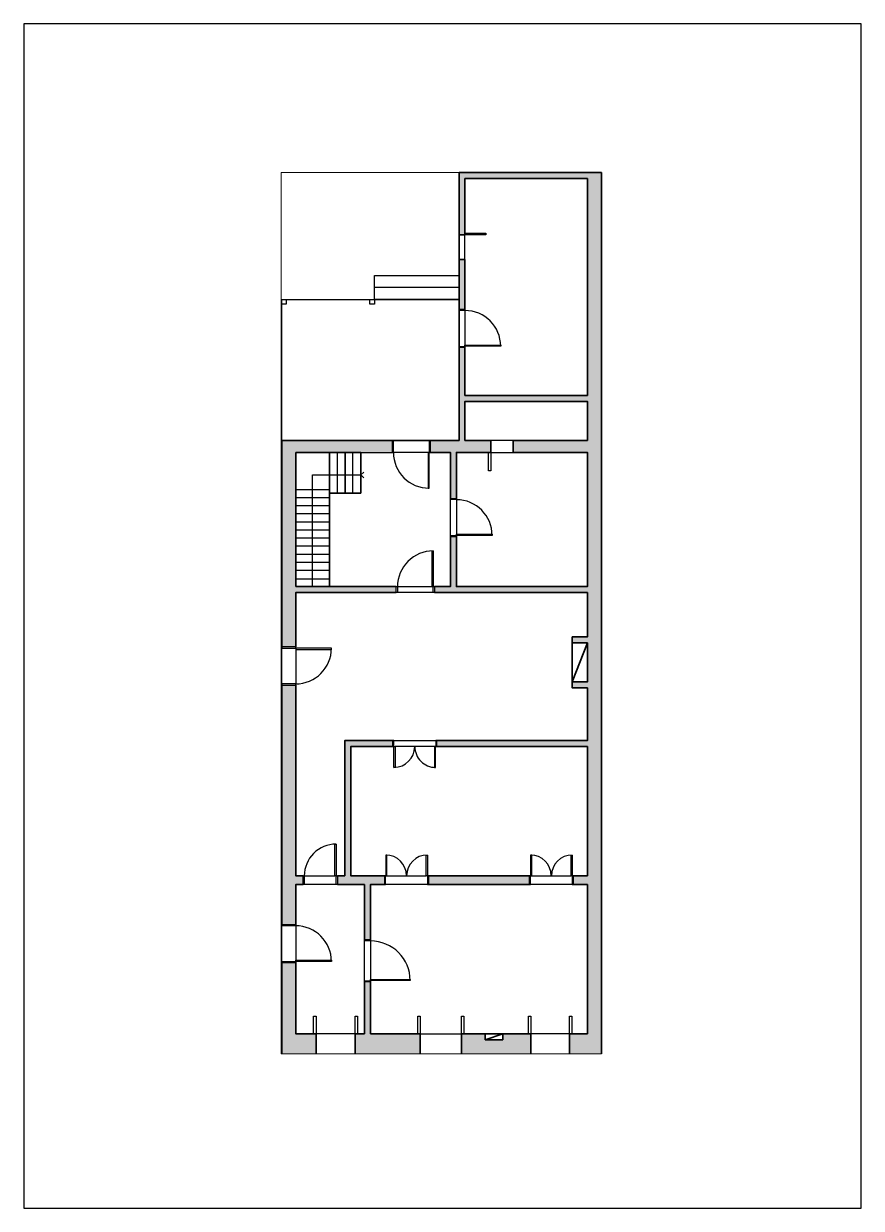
# Paper-space layout 'Layout1' of a CAD drawing. Header units: millimetres. Extents: x 64 to 274, y 59 to 356.
# The model-space entities are those that its viewports show. They can reach past a viewport. Long polylines and large blocks are cut down to what shows.
import ezdxf

# ---------------------------------------------------------------- set-up
doc = ezdxf.new("R2010")
doc.units = ezdxf.units.MM
for name, color, linetype, lineweight in [('A-ALV-___-___-EXI', 250, 'Continuous', 35), ('A-ESC-___-___-EXI', 250, 'Continuous', 25), ('A-JAN-___-___-EXI', 250, 'Continuous', 25), ('A-PIL-___-___-EXI', 250, 'Continuous', 25), ('A-PIS-___-___-EXI', 250, 'Continuous', 25), ('A-POR-___-___-EXI', 250, 'Continuous', 25)]:
    doc.layers.add(name, color=color, linetype=linetype, lineweight=lineweight)

# ---------------------------------------------------------------- blocks, each defined once
blk = doc.blocks.new('SVG - A4-22874047-Não nomeada')
at = {"layer": 'A-PIL-___-___-EXI'}
for p, q in [((64.29, 356.5), (64.29, 59.5)), ((274.29, 356.5), (64.29, 356.5)), ((274.29, 59.5), (274.29, 356.5)), ((64.29, 59.5), (274.29, 59.5))]:
    blk.add_line(p, q, dxfattribs=at)
blk = doc.blocks.new('porta multiplas_original - Simples - 90 cm-22831933-Planta baixa - Térreo_')
at = {"layer": 'A-JAN-___-___-EXI'}
blk.add_arc((-448, -75), 896, 270, 0, dxfattribs=at)
at = {"layer": 'A-POR-___-___-EXI'}
for p, q in [((-480, -75), (-480, 75)), ((-480, 75), (-450, 75)), ((-450, 75), (-450, -75)), ((450, 75), (480, 75)), ((450, -75), (450, 75)), ((480, 75), (480, -75)), ((-450, -75), (-480, -75)), ((-448, -75), (-418, -75)), ((-448, -971), (-448, -75)), ((-418, -75), (-418, -971)), ((480, -75), (450, -75)), ((-418, -971), (-448, -971))]:
    blk.add_line(p, q, dxfattribs=at)
blk = doc.blocks.new('porta multiplas_original - Simples - 90 cm-22832142-Planta baixa - Térreo_')
at = {"layer": 'A-JAN-___-___-EXI'}
blk.add_arc((-448, 150), 896, 0, 90, dxfattribs=at)
at = {"layer": 'A-POR-___-___-EXI'}
for p, q in [((-418, 1046), (-448, 1046)), ((-448, 1046), (-448, 150)), ((-418, 150), (-418, 1046)), ((-450, 150), (-480, 150)), ((-480, 150), (-480, -150)), ((-450, -150), (-450, 150)), ((-448, 150), (-418, 150)), ((480, 150), (450, 150)), ((450, 150), (450, -150)), ((480, -150), (480, 150)), ((-480, -150), (-450, -150)), ((450, -150), (480, -150))]:
    blk.add_line(p, q, dxfattribs=at)
blk = doc.blocks.new('porta multiplas_original - Simples - 90 cm-22832387-Planta baixa - Térreo_')
at = {"layer": 'A-JAN-___-___-EXI'}
blk.add_arc((-448, 175), 896, 0, 90, dxfattribs=at)
at = {"layer": 'A-POR-___-___-EXI'}
for p, q in [((-418, 1071), (-448, 1071)), ((-448, 1071), (-448, 175)), ((-418, 175), (-418, 1071)), ((-450, 175), (-480, 175)), ((-480, 175), (-480, -175)), ((-450, -175), (-450, 175)), ((-448, 175), (-418, 175)), ((480, 175), (450, 175)), ((450, 175), (450, -175)), ((480, -175), (480, 175)), ((-480, -175), (-450, -175)), ((450, -175), (480, -175))]:
    blk.add_line(p, q, dxfattribs=at)
blk = doc.blocks.new('porta multiplas_original - Simples - 90 cm-22832506-Planta baixa - Térreo_')
at = {"layer": 'A-JAN-___-___-EXI'}
blk.add_arc((-448, -175), 896, 270, 0, dxfattribs=at)
at = {"layer": 'A-POR-___-___-EXI'}
for p, q in [((-480, -175), (-480, 175)), ((-480, 175), (-450, 175)), ((-450, 175), (-450, -175)), ((450, 175), (480, 175)), ((450, -175), (450, 175)), ((480, 175), (480, -175)), ((-450, -175), (-480, -175)), ((-448, -175), (-418, -175)), ((-448, -1071), (-448, -175)), ((-418, -175), (-418, -1071)), ((480, -175), (450, -175)), ((-418, -1071), (-448, -1071))]:
    blk.add_line(p, q, dxfattribs=at)
blk = doc.blocks.new('porta multiplas_original - Simples - 80 cm-22832707-Planta baixa - Térreo_')
at = {"layer": 'A-JAN-___-___-EXI'}
blk.add_arc((-398, -110), 796, 270, 0, dxfattribs=at)
at = {"layer": 'A-POR-___-___-EXI'}
for p, q in [((-430, -110), (-430, 110)), ((-430, 110), (-400, 110)), ((-400, 110), (-400, -110)), ((400, 110), (430, 110)), ((400, -110), (400, 110)), ((430, 110), (430, -110)), ((-400, -110), (-430, -110)), ((-398, -110), (-368, -110)), ((-398, -906), (-398, -110)), ((-368, -110), (-368, -906)), ((430, -110), (400, -110)), ((-368, -906), (-398, -906))]:
    blk.add_line(p, q, dxfattribs=at)
blk = doc.blocks.new('porta multiplas_original - 100-22832690-Planta baixa - Térreo_')
at = {"layer": 'A-JAN-___-___-EXI'}
blk.add_arc((-498, -75), 996, 270, 360, dxfattribs=at)
at = {"layer": 'A-POR-___-___-EXI'}
for p, q in [((-530, -75), (-530, 75)), ((-530, 75), (-500, 75)), ((-500, 75), (-500, -75)), ((500, 75), (530, 75)), ((500, -75), (500, 75)), ((530, 75), (530, -75)), ((-500, -75), (-530, -75)), ((-498, -75), (-468, -75)), ((-498, -1071), (-498, -75)), ((-468, -75), (-468, -1071)), ((530, -75), (500, -75)), ((-468, -1071), (-498, -1071))]:
    blk.add_line(p, q, dxfattribs=at)
blk = doc.blocks.new('porta multiplas_original - Dupla - 70 cm-22832946-Planta baixa - Térreo_')
at = {"layer": 'A-JAN-___-___-EXI'}
for centre, start, end in [((-523, 110), 0, 90), ((523, 110), 90, 180)]:
    blk.add_arc(centre, 522, start, end, dxfattribs=at)
at = {"layer": 'A-POR-___-___-EXI'}
for p, q in [((-493, 632), (-523, 632)), ((-523, 632), (-523, 110)), ((-493, 110), (-493, 632)), ((493, 110), (493, 632)), ((493, 632), (523, 632)), ((523, 632), (523, 110)), ((-525, 110), (-555, 110)), ((-555, 110), (-555, -110)), ((-525, -110), (-525, 110)), ((-523, 110), (-493, 110)), ((523, 110), (493, 110)), ((555, 110), (525, 110)), ((525, 110), (525, -110)), ((555, -110), (555, 110)), ((-555, -110), (-525, -110)), ((525, -110), (555, -110))]:
    blk.add_line(p, q, dxfattribs=at)
blk = doc.blocks.new('porta multiplas_original - Dupla - 70 cm-22833001-Planta baixa - Térreo_')
at = {"layer": 'A-JAN-___-___-EXI'}
for centre, start, end in [((-523, 75), 360, 90), ((523, 75), 90, 180)]:
    blk.add_arc(centre, 522, start, end, dxfattribs=at)
at = {"layer": 'A-POR-___-___-EXI'}
for p, q in [((-493, 597), (-523, 597)), ((-523, 597), (-523, 75)), ((-493, 75), (-493, 597)), ((493, 75), (493, 597)), ((493, 597), (523, 597)), ((523, 597), (523, 75)), ((-525, 75), (-555, 75)), ((-555, 75), (-555, -75)), ((-525, -75), (-525, 75)), ((-523, 75), (-493, 75)), ((523, 75), (493, 75)), ((555, 75), (525, 75)), ((525, 75), (525, -75)), ((555, -75), (555, 75)), ((-555, -75), (-525, -75)), ((525, -75), (555, -75))]:
    blk.add_line(p, q, dxfattribs=at)

msp = doc.modelspace()

# ---------------------------------------------------------------- hatches: boundary and pattern name
at = {"layer": 'A-ALV-___-___-EXI'}
for points in [[(-6814, 21879), (-6814, 23439), (-6964, 23439), (-6964, 21879)], [(-3394, 23289), (-3394, 23439), (-6814, 23439), (-6814, 23289), (-3744, 23289)], [(-3394, 1849), (-3394, 23289), (-3744, 23289), (-3744, 1849)], [(-3744, 17704), (-3744, 17854), (-6814, 17854), (-6814, 17704)], [(-3744, 16424), (-3744, 16724), (-5604, 16724), (-5604, 16424)], [(-3744, 11649), (-3744, 11799), (-4124, 11799), (-4124, 11649)], [(-3744, 10519), (-3744, 10669), (-4124, 10669), (-4124, 10519)], [(-9678, 5809), (-9678, 9199), (-9828, 9199), (-9828, 5809)], [(-10549, 1349), (-10549, 1849), (-11409, 1849), (-11409, 1349)], [(-7934, 1349), (-7934, 1849), (-9569, 1849), (-9569, 1349)], [(-6304, 1349), (-6304, 1849), (-6904, 1849), (-6904, 1349)], [(-5164, 1349), (-5164, 1849), (-5864, 1849), (-5864, 1349)], [(-3394, 1349), (-3394, 1849), (-4194, 1849), (-4194, 1349)], [(-5864, 1349), (-5864, 1699), (-6304, 1699), (-6304, 1349)]]:
    msp.add_hatch(color=11, dxfattribs=at).paths.add_polyline_path(points)
h = msp.add_hatch(color=11, dxfattribs=at)
h.paths.add_polyline_path([(-6964, 16724), (-6814, 16724), (-6814, 19054), (-6964, 19054)])
h.paths.add_polyline_path([(-6964, 20014), (-6814, 20014), (-6814, 21259), (-6964, 21259)])
h = msp.add_hatch(color=11, dxfattribs=at)
h.paths.add_polyline_path([(-11059, 1849), (-11059, 3629), (-11409, 3629), (-11409, 1849)])
h.paths.add_polyline_path([(-11059, 4589), (-11059, 10589), (-11409, 10589), (-11409, 4589)])
h.paths.add_polyline_path([(-11059, 11549), (-11059, 16724), (-11409, 16724), (-11409, 11549)])
h = msp.add_hatch(color=11, dxfattribs=at)
h.paths.add_polyline_path([(-6164, 16424), (-6164, 16724), (-7679, 16724), (-7679, 16424), (-7029, 16424)])
h.paths.add_polyline_path([(-8639, 16424), (-8639, 16724), (-11059, 16724), (-11059, 16424)])
h = msp.add_hatch(color=11, dxfattribs=at)
h.paths.add_polyline_path([(-7029, 13059), (-7029, 14311), (-7179, 14311), (-7179, 13059)])
h.paths.add_polyline_path([(-7029, 15271), (-7029, 16424), (-7179, 16424), (-7179, 15271)])
h = msp.add_hatch(color=11, dxfattribs=at)
h.paths.add_polyline_path([(-3744, 12909), (-3744, 13059), (-7579, 13059), (-7579, 12909), (-7406, 12909)])
h.paths.add_polyline_path([(-8539, 12909), (-8539, 13059), (-11059, 13059), (-11059, 12909)])
h = msp.add_hatch(color=11, dxfattribs=at)
h.paths.add_polyline_path([(-3744, 9049), (-3744, 9199), (-7518, 9199), (-7518, 9049), (-7406, 9049)])
h.paths.add_polyline_path([(-8628, 9049), (-8628, 9199), (-9678, 9199), (-9678, 9049)])
h = msp.add_hatch(color=11, dxfattribs=at)
h.paths.add_polyline_path([(-4094, 5589), (-3744, 5589), (-3744, 5809), (-4094, 5809), (-4094, 5640)])
h.paths.add_polyline_path([(-5204, 5589), (-5204, 5809), (-7724, 5809), (-7724, 5589), (-7406, 5589)])
h.paths.add_polyline_path([(-8834, 5589), (-8834, 5809), (-10014, 5809), (-10014, 5589), (-9184, 5589)])
h.paths.add_polyline_path([(-11059, 5589), (-10874, 5589), (-10874, 5809), (-11059, 5809), (-11059, 5640)])
h = msp.add_hatch(color=11, dxfattribs=at)
h.paths.add_polyline_path([(-9334, 1849), (-9184, 1849), (-9184, 3149), (-9334, 3149)])
h.paths.add_polyline_path([(-9184, 4209), (-9184, 5589), (-9334, 5589), (-9334, 4209)])

# ---------------------------------------------------------------- linework, layer by layer
for p, q in [((-6814, 21879), (-6814, 21919)), ((-6964, 20862), (-6964, 20258)), ((-11059, 13059), (-11059, 16424)), ((-11059, 16424), (-11059, 13059)), ((-11059, 13059), (-11059, 15465)), ((-11059, 15465), (-11059, 13059)), ((-10215, 13059), (-11059, 13059)), ((-11059, 13059), (-10215, 13059)), ((-10215, 13059), (-11059, 13059)), ((-11059, 13059), (-8539, 13059)), ((-7934, 1349), (-7934, 1849)), ((-6904, 1849), (-6904, 1349)), ((-6904, 1349), (-6904, 1849)), ((-6904, 1849), (-6304, 1849)), ((-6304, 1849), (-6304, 1699)), ((-6304, 1699), (-5864, 1849)), ((-5864, 1849), (-6304, 1849)), ((-5164, 1849), (-5864, 1849)), ((-5864, 1849), (-5864, 1699)), ((-5224, 1849), (-5164, 1849)), ((-5164, 1849), (-5164, 1349)), ((-4194, 1349), (-4194, 1849)), ((-5864, 1699), (-6304, 1699)), ((-5164, 1349), (-6904, 1349))]:
    msp.add_line(p, q, dxfattribs=at)
at = {"layer": 'A-ALV-___-___-EXI', "color": 250}
for p, q in [((-6814, 19086), (-6814, 19084)), ((-8609, 16724), (-7709, 16724)), ((-7709, 16424), (-7711, 16424)), ((-7029, 14343), (-7029, 14341)), ((-7611, 13059), (-7609, 13059)), ((-11059, 11519), (-11059, 11517)), ((-8596, 9049), (-8598, 9049)), ((-7548, 9049), (-7550, 9049)), ((-10046, 5809), (-10044, 5809)), ((-8804, 5809), (-8802, 5809)), ((-7756, 5809), (-7754, 5809)), ((-5174, 5809), (-5172, 5809)), ((-4126, 5809), (-4124, 5809)), ((-11059, 3661), (-11059, 3659)), ((-9184, 3181), (-9184, 3179))]:
    msp.add_line(p, q, dxfattribs=at)
at = {"layer": 'A-ALV-___-___-EXI', "color": 7, "lineweight": 35}
for p, q in [((-11409, 10589), (-11409, 4589)), ((-5204, 5809), (-7724, 5809)), ((-7724, 5589), (-5204, 5589)), ((-9334, 3149), (-9334, 1849)), ((-9184, 1849), (-9184, 3149)), ((-9334, 1849), (-9569, 1849)), ((-9569, 1849), (-9569, 1349)), ((-7934, 1849), (-9184, 1849)), ((-7934, 1349), (-7934, 1849)), ((-9569, 1349), (-7934, 1349))]:
    msp.add_line(p, q, dxfattribs=at)
for points in [[(-4094, 5589), (-3744, 5589), (-3744, 1849), (-4194, 1849), (-4194, 1349), (-3394, 1349), (-3394, 23439), (-6964, 23439), (-6964, 21879)], [(-6964, 20014), (-6964, 21259), (-6964, 21879), (-6814, 21879), (-6814, 23289), (-3744, 23289), (-3744, 17854), (-6814, 17854), (-6814, 19054)], [(-6814, 20014), (-6814, 21259), (-6964, 21259)], [(-6964, 19054), (-6964, 16724), (-7679, 16724)], [(-7029, 15271), (-7029, 16424), (-6164, 16424), (-6164, 16724), (-6814, 16724), (-6814, 17704), (-3744, 17704), (-3744, 16724), (-5604, 16724), (-5604, 16424), (-3744, 16424), (-3744, 13059), (-7029, 13059), (-7029, 14311)], [(-8639, 16724), (-11409, 16724), (-11409, 11549)], [(-7679, 16424), (-7179, 16424), (-7179, 15271)], [(-7179, 14311), (-7179, 13059), (-7579, 13059)], [(-11059, 11549), (-11059, 12909), (-8539, 12909)], [(-7579, 12909), (-3744, 12909), (-3744, 11799), (-4124, 11799), (-4124, 11649)], [(-3744, 11649), (-3744, 10669), (-4124, 10669), (-4124, 10519), (-3744, 10519), (-3744, 9199), (-7518, 9199)], [(-10874, 5809), (-11059, 5809), (-11059, 10589)], [(-8628, 9199), (-9828, 9199), (-9828, 5809), (-10014, 5809)], [(-8834, 5809), (-9678, 5809), (-9678, 9049), (-8628, 9049)], [(-7518, 9049), (-3744, 9049), (-3744, 5809), (-4094, 5809)], [(-11059, 4589), (-11059, 5589), (-10874, 5589)], [(-10014, 5589), (-9334, 5589), (-9334, 4209)], [(-9184, 4209), (-9184, 5589), (-8834, 5589)], [(-11409, 3629), (-11409, 1349), (-10549, 1349), (-10549, 1849), (-11059, 1849), (-11059, 3629)]]:
    msp.add_lwpolyline(points, dxfattribs=at)
at = {"layer": 'A-ALV-___-___-EXI'}
msp.add_lwpolyline([(-4124, 11649), (-4124, 10669), (-3744, 11649)], close=True, dxfattribs=at)
at = {"layer": 'A-ESC-___-___-EXI'}
for p, q in [((-9080, 20258), (-9080, 20862)), ((-9080, 20862), (-6964, 20862)), ((-10215, 15490), (-11059, 15490)), ((-10215, 15465), (-10215, 13059)), ((-10215, 14262), (-10215, 15465)), ((-10215, 15465), (-10215, 13059)), ((-10215, 15287), (-11059, 15287)), ((-10215, 15084), (-11059, 15084)), ((-10215, 14882), (-11059, 14882)), ((-10215, 14679), (-11059, 14679)), ((-10215, 14476), (-11059, 14476)), ((-10215, 14273), (-11059, 14273)), ((-10215, 13059), (-10215, 14262)), ((-10215, 14071), (-11059, 14071)), ((-10215, 13868), (-11059, 13868)), ((-10215, 13665), (-11059, 13665)), ((-10215, 13462), (-11059, 13462))]:
    msp.add_line(p, q, dxfattribs=at)
for points in [[(-9080, 20862), (-6964, 20862), (-6964, 20560), (-9080, 20560)], [(-10017, 15404), (-10215, 15404), (-10215, 16424), (-10017, 16424)], [(-9622, 16424), (-9424, 16424), (-9424, 15404), (-9622, 15404)]]:
    msp.add_lwpolyline(points, close=True, dxfattribs=at)
for points in [[(-11059, 13059), (-10215, 13059), (-10215, 16424), (-10215, 15404), (-9819, 15404), (-9424, 15404), (-9424, 16424), (-9819, 16424), (-9819, 15404), (-9819, 16424), (-10215, 16424), (-9424, 16424), (-9424, 15404), (-10215, 15404), (-10215, 16424), (-11059, 16424), (-8639, 16424)], [(-10637, 13059), (-10637, 15859), (-9424, 15859)], [(-9353, 15788), (-9424, 15859), (-9353, 15929)], [(-11059, 15164), (-11059, 14563), (-11059, 13961), (-11059, 13259), (-10215, 13259), (-10215, 13961), (-10215, 14563), (-10215, 15164)], [(-11059, 13481), (-11059, 14863), (-11059, 13481), (-11059, 13059), (-10215, 13059), (-10215, 13481), (-10215, 14262), (-10215, 14863), (-10215, 13481), (-10215, 14863)]]:
    msp.add_lwpolyline(points, dxfattribs=at)
at = {"layer": 'A-JAN-___-___-EXI'}
for p, q in [((-6814, 21919), (-6294, 21919)), ((-6294, 21879), (-6814, 21879)), ((-6294, 21919), (-6294, 21879)), ((-5224, 1849), (-5224, 2289)), ((-5224, 2289), (-5164, 2289)), ((-5164, 2289), (-5164, 1849)), ((-7934, 1849), (-6904, 1849)), ((-4194, 1849), (-5224, 1849)), ((-6904, 1349), (-7934, 1349)), ((-5224, 1349), (-4194, 1349))]:
    msp.add_line(p, q, dxfattribs=at)
for points in [[(-6814, 21879), (-6964, 21879), (-6964, 21259), (-6814, 21259)], [(-5604, 16724), (-6164, 16724), (-6164, 16424), (-5604, 16424)], [(-6224, 16424), (-6164, 16424), (-6164, 15964), (-6224, 15964)], [(-10609, 2289), (-10549, 2289), (-10549, 1849), (-10609, 1849)], [(-9569, 2289), (-9509, 2289), (-9509, 1849), (-9569, 1849)], [(-7994, 2289), (-7934, 2289), (-7934, 1849), (-7994, 1849)], [(-6904, 2289), (-6844, 2289), (-6844, 1849), (-6904, 1849)], [(-4194, 2289), (-4134, 2289), (-4134, 1849), (-4194, 1849)], [(-9569, 1849), (-10549, 1849), (-10549, 1349), (-9569, 1349)]]:
    msp.add_lwpolyline(points, close=True, dxfattribs=at)
at = {"layer": 'A-PIL-___-___-EXI'}
for points in [[(-11295, 20138), (-11409, 20138), (-11409, 20258), (-11295, 20258)], [(-9080, 20138), (-9200, 20138), (-9200, 20258), (-9080, 20258)]]:
    msp.add_lwpolyline(points, close=True, dxfattribs=at)
at = {"layer": 'A-PIS-___-___-EXI'}
msp.add_line((-6964, 20258), (-9080, 20258), dxfattribs=at)
msp.add_lwpolyline([(-11409, 20258), (-6964, 20258), (-6964, 16724), (-11409, 16724)], close=True, dxfattribs=at)
at = {"layer": 'A-POR-___-___-EXI', "color": 250}
for p, q in [((-6964, 19084), (-6964, 19984)), ((-6814, 19984), (-6814, 19116)), ((-7741, 16424), (-8609, 16424)), ((-7179, 14341), (-7179, 15241)), ((-7029, 15241), (-7029, 14373)), ((-8509, 13059), (-7641, 13059)), ((-7609, 12909), (-8509, 12909)), ((-11409, 10619), (-11409, 11519)), ((-11059, 11487), (-11059, 10619)), ((-8598, 9199), (-7548, 9199)), ((-7580, 9049), (-8566, 9049)), ((-10844, 5809), (-10076, 5809)), ((-8772, 5809), (-7786, 5809)), ((-5142, 5809), (-4156, 5809)), ((-10044, 5589), (-10844, 5589)), ((-7754, 5589), (-8804, 5589)), ((-4124, 5589), (-5174, 5589)), ((-11409, 3659), (-11409, 4559)), ((-11059, 4559), (-11059, 3691)), ((-9334, 3179), (-9334, 4179)), ((-9184, 4179), (-9184, 3211))]:
    msp.add_line(p, q, dxfattribs=at)

# ---------------------------------------------------------------- block references
at = {"layer": 'A-POR-___-___-EXI'}
for name, p, rotation in [('porta multiplas_original - Simples - 90 cm-22831933-Planta baixa - Térreo_', (-6889, 19534), 89.99999999999972), ('porta multiplas_original - Simples - 90 cm-22832142-Planta baixa - Térreo_', (-8159, 16574), 180), ('porta multiplas_original - Simples - 90 cm-22831933-Planta baixa - Térreo_', (-7104, 14791), 89.99999999999969), ('porta multiplas_original - Simples - 90 cm-22831933-Planta baixa - Térreo_', (-8059, 12984), 180), ('porta multiplas_original - Simples - 90 cm-22832387-Planta baixa - Térreo_', (-11234, 11069), 269.9999999999997), ('porta multiplas_original - Dupla - 70 cm-22833001-Planta baixa - Térreo_', (-8073, 9124), 180), ('porta multiplas_original - Simples - 80 cm-22832707-Planta baixa - Térreo_', (-10444, 5699), 180), ('porta multiplas_original - Simples - 90 cm-22832506-Planta baixa - Térreo_', (-11234, 4109), 89.99999999999972), ('porta multiplas_original - 100-22832690-Planta baixa - Térreo_', (-9259, 3679), 89.99999999999969)]:
    msp.add_blockref(name, p, dxfattribs=dict(at, rotation=rotation))
for p in [(-8279, 5699), (-4649, 5699)]:
    msp.add_blockref('porta multiplas_original - Dupla - 70 cm-22832946-Planta baixa - Térreo_', p, dxfattribs=at)

psp = doc.layouts.get("Layout1")

# ---------------------------------------------------------------- block references
at = {"layer": 'A-ALV-___-___-EXI'}
psp.add_blockref('SVG - A4-22874047-Não nomeada', (0, 0), dxfattribs=at)

# ---------------------------------------------------------------- viewports
at = {"layer": 'A-ESC-___-___-EXI'}
psp.add_viewport(center=(169.01, 208.71), size=(80.25, 220.9), view_center_point=(-7406.08, 12394.25), view_height=22090, dxfattribs=at)

doc.saveas('drawing.dxf')
